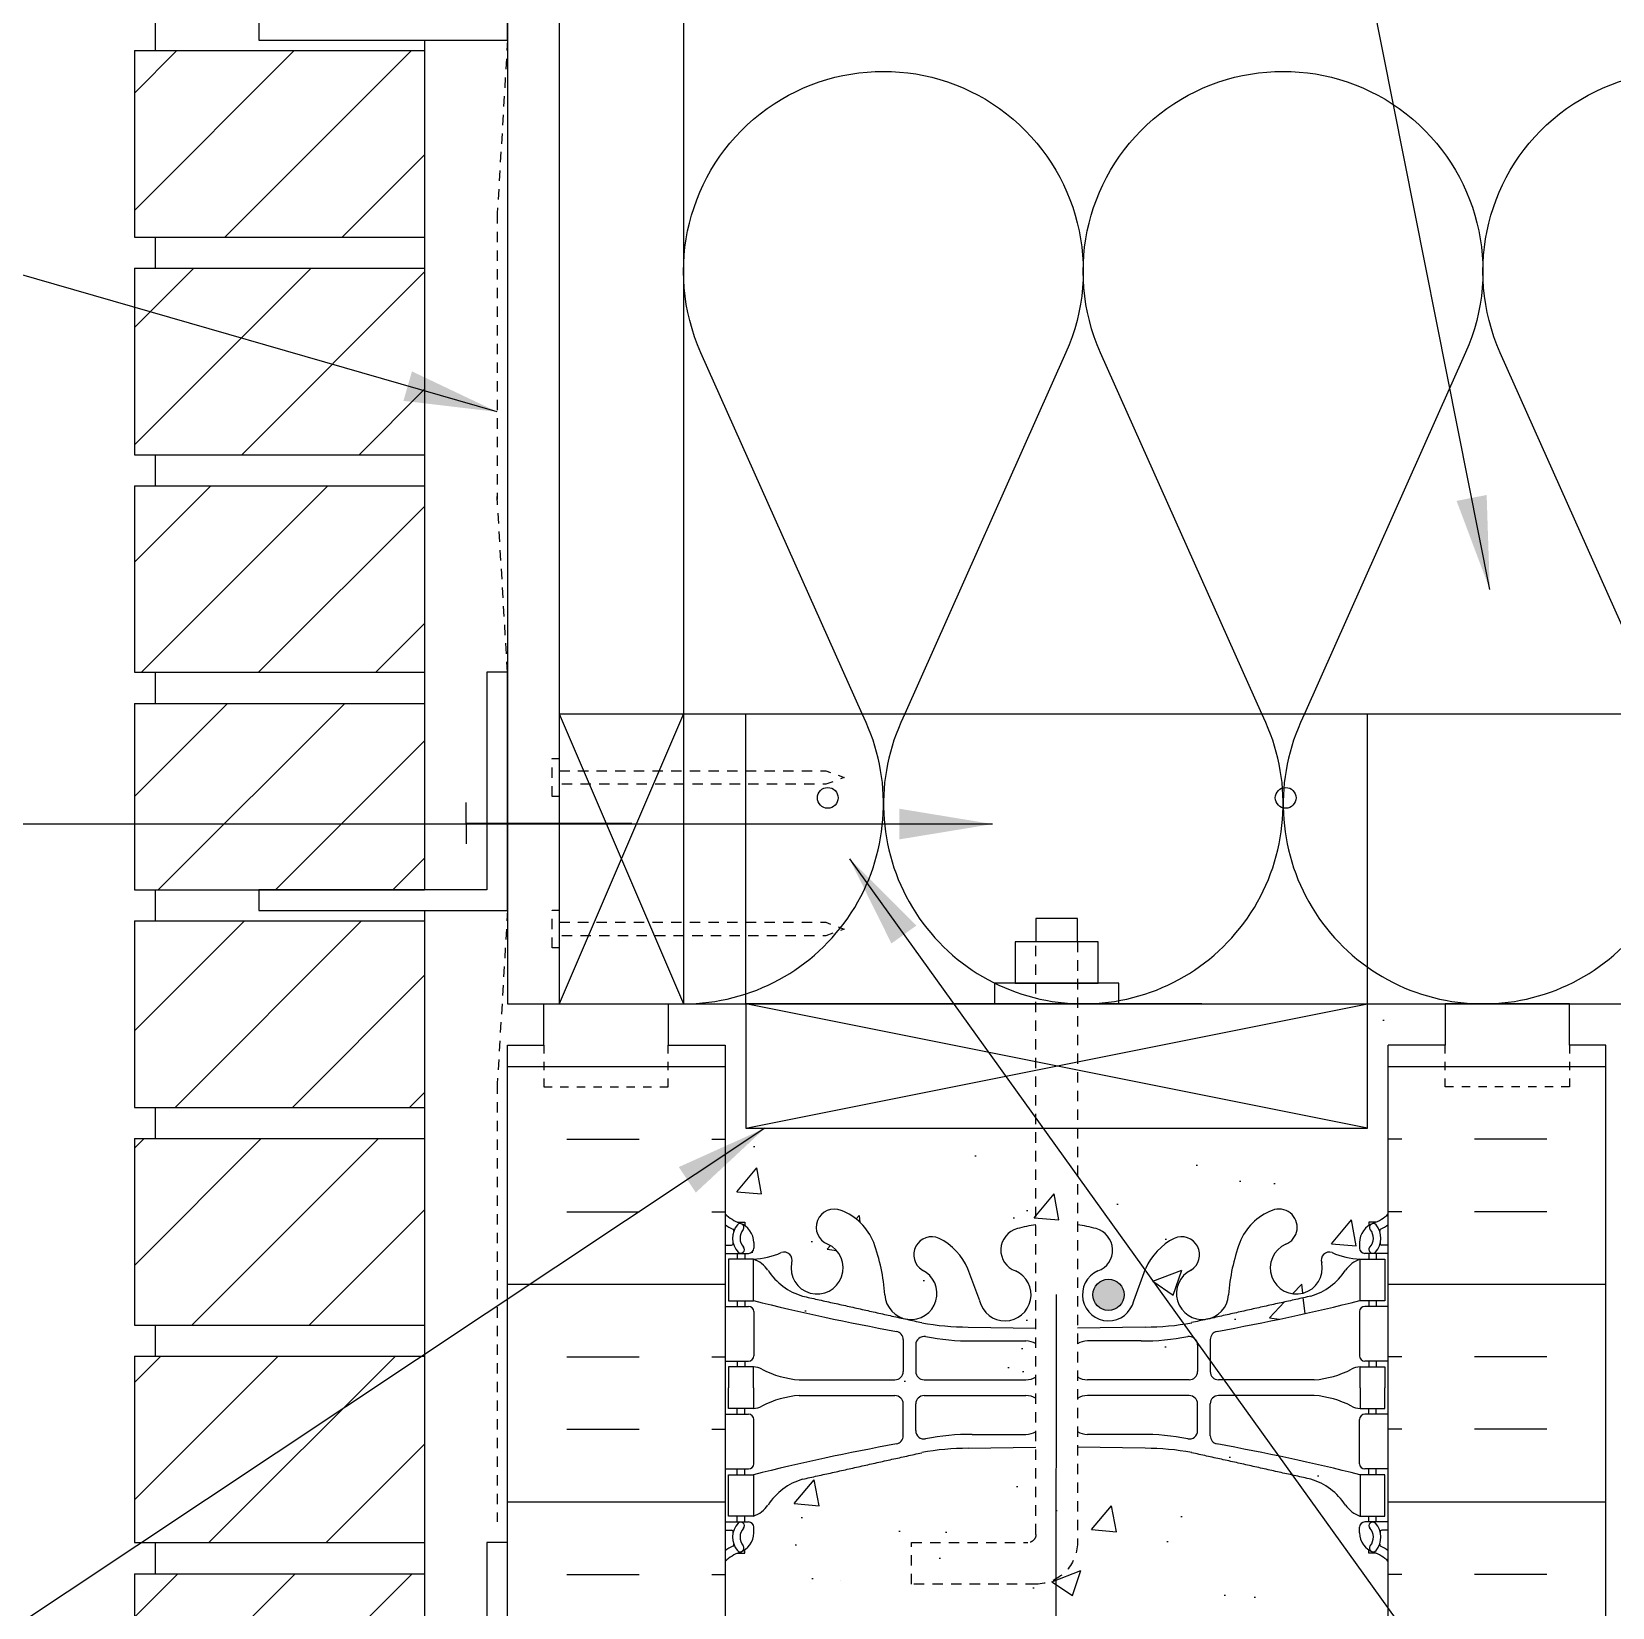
# Model space of a CAD drawing. Header units: inches. Extents: x 115.1 to 171.2, y 246.3 to 329.7.
# Drawn here: x 134.05 to 153.12, y 293.34 to 312.35 of the extents above; entities that cross this region are included whole.
import ezdxf

# ---------------------------------------------------------------- set-up
doc = ezdxf.new("R2010")
doc.units = ezdxf.units.IN
doc.header["$MEASUREMENT"] = 0
doc.linetypes.add('DASHED2', pattern=[0.375, 0.25, -0.125])
doc.linetypes.add('HIDDEN2', pattern=[0.1875, 0.125, -0.0625])
for name, color, linetype in [('HATCH', 12, 'Continuous'), ('LINE15', 9, 'Continuous'), ('LINE18', 9, 'Continuous'), ('line25', 2, 'Continuous'), ('LINE3', 3, 'Continuous'), ('LINE50', 5, 'Continuous'), ('LINE9', 9, 'Continuous'), ('TEXT', 4, 'Continuous'), ('Web_Edge', 9, 'Continuous')]:
    doc.layers.add(name, color=color, linetype=linetype)
doc.styles.add('DIM', font='romans.shx', dxfattribs={"width": 0.7})
doc.dimstyles.new('ext_12', dxfattribs={"dimscale": 12, "dimtxt": 0.09375, "dimasz": 0.09375, "dimexe": 0.09375, "dimexo": 0.0625, "dimgap": 0.0625, "dimtad": 1, "dimdec": 1, "dimzin": 3, "dimdsep": 46, "dimlunit": 4, "dimtxsty": 'DIM', "dimcen": 0.09, "dimdle": 0.09375, "dimclrt": 4, "dimadec": 0, "dimazin": 0, "dimtfac": 1, "dimtdec": 1, "dimtmove": 2, "dimatfit": 3, "dimfxl": 1, "dimfrac": 2, "dimtolj": 1, "dimtzin": 0, "dimarcsym": 0})

# ---------------------------------------------------------------- blocks, each defined once
blk = doc.blocks.new('pig tail bolt 7 inch')
at = {"layer": 'LINE15', "linetype": 'HIDDEN2'}
blk.add_lwpolyline([(0.75, 0.25), (-6.5, 0.25, 0.414214), (-7, -0.25), (-7, -1.75), (-6.5, -1.75), (-6.5, -0.35, -0.414214), (-6.4, -0.25), (0.75, -0.25)], format="xyb", dxfattribs=at)
at = {"layer": 'LINE18'}
for points in [[(0, 0.75), (0.25, 0.75), (0.25, -0.75), (0, -0.75)], [(0.25, 0.5), (0.75, 0.5), (0.75, -0.5), (0.25, -0.5)]]:
    blk.add_lwpolyline(points, close=True, dxfattribs=at)
blk.add_lwpolyline([(0.75, 0.25), (1.031, 0.25), (1.031, -0.25), (0.75, -0.25)], dxfattribs=at)
blk = doc.blocks.new('ANCHOR BOLT')
at = {"layer": 'LINE18', "xscale": -1, "rotation": 270}
blk.add_blockref('pig tail bolt 7 inch', (-0.25, 0), dxfattribs=at)

msp = doc.modelspace()

# ---------------------------------------------------------------- hatches: boundary and pattern name
at = {"layer": 'HATCH'}
h = msp.add_hatch(dxfattribs=at)
h.set_pattern_fill('ANSI31', color=256, scale=8, style=0)
h.set_pattern_definition([(45, (109.1319, 110.0827), (-0.707107, 0.707107), [])])
h.paths.add_polyline_path([(135.294, 275.37), (135.294, 273.12), (138.794, 273.12), (138.794, 275.37)])
h.paths.add_polyline_path([(135.294, 277.995), (135.294, 275.745), (138.794, 275.745), (138.794, 277.995)])
h.paths.add_polyline_path([(135.294, 280.62), (135.294, 278.37), (138.794, 278.37), (138.794, 280.62)])
h.paths.add_polyline_path([(135.294, 283.245), (135.294, 280.995), (138.794, 280.995), (138.794, 283.245)])
h.paths.add_polyline_path([(135.294, 285.87), (135.294, 283.62), (138.794, 283.62), (138.794, 285.87)])
h.paths.add_polyline_path([(135.294, 288.495), (135.294, 286.245), (138.794, 286.245), (138.794, 288.495)])
h.paths.add_polyline_path([(135.294, 291.12), (135.294, 288.87), (138.794, 288.87), (138.794, 291.12)])
h.paths.add_polyline_path([(135.294, 293.745), (135.294, 291.495), (138.794, 291.495), (138.794, 293.745)])
h.paths.add_polyline_path([(135.294, 296.37), (135.294, 294.12), (138.794, 294.12), (138.794, 296.37)])
h.paths.add_polyline_path([(135.294, 298.995), (135.294, 296.745), (138.794, 296.745), (138.794, 298.995)])
h.paths.add_polyline_path([(138.794, 299.37), (138.794, 301.62), (135.294, 301.62), (135.294, 299.37)])
h.paths.add_polyline_path([(135.294, 304.245), (135.294, 301.995), (138.794, 301.995), (138.794, 304.245)])
h.paths.add_polyline_path([(135.294, 306.87), (135.294, 304.62), (138.794, 304.62), (138.794, 306.87)])
h.paths.add_polyline_path([(135.294, 309.495), (135.294, 307.245), (138.794, 307.245), (138.794, 309.495)])
h.paths.add_polyline_path([(135.294, 312.12), (135.294, 309.87), (138.794, 309.87), (138.794, 312.12)])
h.paths.add_polyline_path([(135.294, 314.745), (135.294, 312.495), (138.794, 312.495), (138.794, 314.745)])
h.paths.add_polyline_path([(135.294, 317.37), (135.294, 315.12), (138.794, 315.12), (138.794, 317.37)])
h.paths.add_polyline_path([(135.294, 319.995), (135.294, 317.745), (138.794, 317.745), (138.794, 319.995)])
h.paths.add_polyline_path([(138.794, 320.37), (138.794, 322.62), (135.294, 322.62), (135.294, 320.37)])
h = msp.add_hatch(dxfattribs=at)
h.set_pattern_fill('INSUL', color=256, scale=7, style=0)
h.set_pattern_definition([(0, (-2783.7427, -114.8895), (0, 2.625), []), (0, (-2783.7427, -114.0145), (0, 2.625), [0.875, -0.875]), (0, (-2783.7427, -113.1395), (0, 2.625), [0.875, -0.875])])
h.paths.add_polyline_path([(139.794, 282.12), (140.231, 282.12), (140.231, 282.62), (141.731, 282.62), (141.731, 282.12), (142.419, 282.12), (142.419, 300.12), (141.731, 300.12), (141.731, 300.62), (140.231, 300.62), (140.231, 300.12), (139.794, 300.12)])
h = msp.add_hatch(dxfattribs=at)
h.set_pattern_fill('AR-CONC', color=256, scale=0.5)
h.set_pattern_definition([(50, (0, 0), (3.5863, -0.31376), [0.375, -4.125]), (355, (0, 0), (-0.693757, 3.76096), [0.3, -3.3]), (100.4514, (0.299, -0.026), (2.892544, 3.4472), [0.3187, -3.50571]), (46.1842, (0, 1), (5.336207, -0.827596), [0.5625, -6.1875]), (96.6356, (0.4447, 0.931), (4.67331, 4.87059), [0.47805, -5.25857]), (351.1842, (0, 1), (4.67331, 4.87059), [0.45, -4.95]), (21, (0.5, 0.75), (2.984535, -2.013094), [0.375, -4.125]), (326, (0.5, 0.75), (1.216577, 3.62575), [0.3, -3.3]), (71.4514, (0.7487, 0.5822), (4.201112, 1.612656), [0.3187, -3.50571]), (37.5, (0, 0), (0.0607993, 1.6644693), [0, -3.26, 0, -3.35, 0, -3.3125]), (7.5, (0, 0), (1.315348, 1.972059), [0, -1.91, 0, -3.185, 0, -1.2625]), (327.5, (-1.115, 0), (2.669112, -0.1127744), [0, -1.25, 0, -3.9, 0, -5.175]), (317.5, (-1.615, 0), (2.915931, 0.500525), [0, -1.625, 0, -2.59, 0, -3.675])])
edge = h.paths.add_edge_path()
edge.add_arc((150.073, 293.532), 0.5, 46.2109, 66.4218)
edge.add_line((150.273, 293.991), (150.183, 293.991))
edge.add_line((150.183, 293.991), (150.183, 294.032))
edge.add_arc((150.323, 294.239), 0.25, 180, 235.9442, ccw=False)
edge.add_line((150.073, 294.239), (150.073, 294.307))
edge.add_arc((150.135, 294.307), 0.0625, 90, 180, ccw=False)
edge.add_line((150.135, 294.369), (150.183, 294.369))
edge.add_line((150.183, 294.369), (150.183, 294.439))
edge.add_line((150.183, 294.439), (150.078, 294.439))
edge.add_arc((150.2, 294.782), 0.364, 212.0424, 250.3387, ccw=False)
edge.add_arc((149.277, 294.171), 0.743, 34.228, 73.8107)
edge.add_spline(control_points=[(149.485, 294.885), (148.047, 295.205)], knot_values=[0, 0, 1, 1], degree=1, periodic=0)
edge.add_arc((147.491, 292.274), 2.984, 79.2546, 90.0995)
edge.add_line((147.486, 295.258), (146.669, 295.27))
edge.add_line((146.669, 295.27), (146.669, 294.12))
edge.add_arc((146.169, 294.12), 0.5, -61.2476, 0, ccw=False)
edge.add_line((146.409, 293.682), (146.407, 286.967))
edge.add_line((146.407, 286.967), (146.419, 286.967))
edge.add_line((146.419, 286.967), (147.486, 286.982))
edge.add_arc((147.491, 289.966), 2.984, 269.9005, 280.7454)
edge.add_spline(control_points=[(148.047, 287.035), (149.485, 287.355)], knot_values=[0, 0, 1, 1], degree=1, periodic=0)
edge.add_arc((149.277, 288.069), 0.743, 286.1893, 325.772)
edge.add_arc((150.2, 287.458), 0.364, 109.6613, 147.9576, ccw=False)
edge.add_line((150.078, 287.801), (150.183, 287.801))
edge.add_line((150.183, 287.801), (150.183, 287.871))
edge.add_line((150.183, 287.871), (150.135, 287.871))
edge.add_arc((150.135, 287.933), 0.0625, 180, 270, ccw=False)
edge.add_line((150.073, 287.933), (150.073, 288.001))
edge.add_arc((150.323, 288.001), 0.25, 124.0558, 180, ccw=False)
edge.add_line((150.183, 288.208), (150.183, 288.249))
edge.add_line((150.183, 288.249), (150.273, 288.249))
edge.add_arc((150.073, 288.708), 0.5, 293.5782, 313.7891)
edge.add_line((150.419, 288.347), (150.419, 293.893))
edge = h.paths.add_edge_path()
edge.add_arc((146.169, 294.12), 0.5, 270, 298.7524, ccw=False)
edge.add_line((146.169, 293.62), (144.669, 293.62))
edge.add_line((144.669, 293.62), (144.669, 294.12))
edge.add_line((144.669, 294.12), (146.069, 294.12))
edge.add_arc((146.069, 294.22), 0.1, 270, 360)
edge.add_line((146.169, 294.22), (146.169, 295.27))
edge.add_line((146.169, 295.27), (145.352, 295.258))
edge.add_arc((145.347, 292.274), 2.984, 89.9005, 100.7454)
edge.add_spline(control_points=[(144.791, 295.205), (143.353, 294.885)], knot_values=[0, 0, 1, 1], degree=1, periodic=0)
edge.add_arc((143.561, 294.171), 0.743, 106.1893, 145.772)
edge.add_arc((142.638, 294.782), 0.364, 289.6613, 327.9576, ccw=False)
edge.add_line((142.76, 294.439), (142.655, 294.439))
edge.add_line((142.655, 294.439), (142.655, 294.369))
edge.add_line((142.655, 294.369), (142.702, 294.369))
edge.add_arc((142.702, 294.307), 0.0625, 0, 90, ccw=False)
edge.add_line((142.765, 294.307), (142.765, 294.239))
edge.add_arc((142.515, 294.239), 0.25, 304.0558, 360, ccw=False)
edge.add_line((142.655, 294.032), (142.655, 293.991))
edge.add_line((142.655, 293.991), (142.565, 293.991))
edge.add_arc((142.765, 293.532), 0.5, 113.5782, 133.7891)
edge.add_line((142.419, 293.893), (142.419, 288.347))
edge.add_arc((142.765, 288.708), 0.5, 226.2109, 246.4218)
edge.add_line((142.565, 288.249), (142.655, 288.249))
edge.add_line((142.655, 288.249), (142.655, 288.208))
edge.add_arc((142.515, 288.001), 0.25, 0, 55.9442, ccw=False)
edge.add_line((142.765, 288.001), (142.765, 287.933))
edge.add_arc((142.702, 287.933), 0.0625, -90, 0, ccw=False)
edge.add_line((142.702, 287.871), (142.655, 287.871))
edge.add_line((142.655, 287.871), (142.655, 287.801))
edge.add_line((142.655, 287.801), (142.76, 287.801))
edge.add_arc((142.638, 287.458), 0.364, 32.0424, 70.3387, ccw=False)
edge.add_arc((143.561, 288.069), 0.743, 214.228, 253.8107)
edge.add_spline(control_points=[(143.353, 287.355), (144.791, 287.035)], knot_values=[0, 0, 1, 1], degree=1, periodic=0)
edge.add_arc((145.347, 289.966), 2.984, 259.2546, 270.0995)
edge.add_line((145.352, 286.982), (146.407, 286.967))
edge.add_line((146.407, 286.967), (146.409, 293.682))
h.paths.add_polyline_path([(146.169, 299.12), (142.669, 299.12), (142.669, 300.62), (141.731, 300.62), (141.731, 300.12), (142.419, 300.12), (142.419, 298.086, 0.088416), (142.565, 297.988), (142.655, 297.988), (142.655, 297.947, -0.249069), (142.765, 297.739), (142.765, 297.672, -0.414214), (142.702, 297.609), (142.655, 297.609), (142.655, 297.539), (142.76, 297.539, 0.085348), (143.089, 297.615, -0.669601), (143.222, 297.495, 2.087231), (143.656, 297.72, -1), (143.819, 298.128, -0.21345), (144.211, 297.739, -0.069923), (144.348, 297.095, 1.702394), (144.798, 297.408, -0.940793), (145.002, 297.791, -0.173075), (145.348, 297.424), (145.49, 297.037, 1.612474), (145.922, 297.397, -0.734872), (145.945, 297.908, -0.032642), (146.169, 297.954)])
edge = h.paths.add_edge_path()
edge.add_line((150.419, 300.12), (151.106, 300.12))
edge.add_line((151.106, 300.12), (151.106, 300.62))
edge.add_line((151.106, 300.62), (150.169, 300.62))
edge.add_line((150.169, 300.62), (150.169, 299.12))
edge.add_line((150.169, 299.12), (146.169, 299.12))
edge.add_line((146.169, 299.12), (146.169, 297.954))
edge.add_arc((146.407, 296.216), 1.754, 97.8135, 105.4731)
edge.add_arc((146.013, 297.649), 0.268, 105.9758, 250.0338)
edge.add_arc((145.795, 297.11), 0.314, -166.5854, 66.1916, ccw=False)
edge.add_line((145.49, 297.037), (145.348, 297.424))
edge.add_arc((144.661, 297.123), 0.75, 23.6938, 62.9705)
edge.add_arc((144.912, 297.593), 0.217, 65.5264, 238.537)
edge.add_arc((144.66, 297.126), 0.314, -102.5678, 63.9348, ccw=False)
edge.add_spline(control_points=[(144.791, 296.774), (143.353, 297.094)], knot_values=[0, 0, 1, 1], degree=1, periodic=0)
edge.add_arc((143.561, 297.808), 0.743, 212.7919, 253.8107, ccw=False)
edge.add_arc((142.638, 297.197), 0.364, 34.9775, 70.3387)
edge.add_line((142.76, 297.539), (142.76, 297.039))
edge.add_arc((149.569, 324.46), 28.253, 256.0552, 259.6343)
edge.add_arc((144.467, 296.57), 0.1, 0, 79.6343, ccw=False)
edge.add_line((144.567, 296.57), (144.567, 296.185))
edge.add_arc((144.467, 296.185), 0.1, 270.0388, 360, ccw=False)
edge.add_line((144.467, 296.085), (143.313, 296.084))
edge.add_arc((143.398, 297.241), 1.16, 241.921, 265.8032, ccw=False)
edge.add_arc((142.756, 296.021), 0.219, 64.0117, 88.92)
edge.add_line((142.76, 296.239), (142.76, 295.989))
edge.add_line((142.76, 295.989), (142.76, 295.739))
edge.add_arc((142.756, 295.958), 0.219, 271.08, 295.9883)
edge.add_arc((143.398, 294.738), 1.16, 94.1968, 118.079, ccw=False)
edge.add_line((143.313, 295.895), (144.467, 295.894))
edge.add_arc((144.467, 295.794), 0.1, 0, 89.9612, ccw=False)
edge.add_line((144.567, 295.794), (144.567, 295.409))
edge.add_arc((144.467, 295.409), 0.1, 280.3657, 360, ccw=False)
edge.add_arc((149.569, 267.519), 28.253, 100.3657, 103.9448)
edge.add_line((142.76, 294.939), (142.76, 294.439))
edge.add_arc((142.638, 294.782), 0.364, 289.6613, 325.0225)
edge.add_arc((143.561, 294.171), 0.743, 106.1893, 147.2081, ccw=False)
edge.add_spline(control_points=[(143.353, 294.885), (144.791, 295.205)], knot_values=[0, 0, 1, 1], degree=1, periodic=0)
edge.add_arc((145.347, 292.274), 2.984, 89.9005, 100.7454, ccw=False)
edge.add_line((145.352, 295.258), (146.169, 295.27))
edge.add_line((146.169, 295.27), (146.169, 294.22))
edge.add_arc((146.069, 294.22), 0.1, -90, 0, ccw=False)
edge.add_line((146.069, 294.12), (144.669, 294.12))
edge.add_line((144.669, 294.12), (144.669, 293.62))
edge.add_line((144.669, 293.62), (146.169, 293.62))
edge.add_arc((146.169, 294.12), 0.5, 270, 298.7524)
edge.add_arc((146.169, 294.12), 0.5, 298.7524, 360)
edge.add_line((146.669, 294.12), (146.669, 295.27))
edge.add_line((146.669, 295.27), (147.486, 295.258))
edge.add_arc((147.491, 292.274), 2.984, 79.2546, 90.0995, ccw=False)
edge.add_spline(control_points=[(148.047, 295.205), (149.485, 294.885)], knot_values=[0, 0, 1, 1], degree=1, periodic=0)
edge.add_arc((149.277, 294.171), 0.743, 32.7919, 73.8107, ccw=False)
edge.add_arc((150.2, 294.782), 0.364, 214.9775, 250.3387)
edge.add_line((150.078, 294.439), (150.078, 294.939))
edge.add_arc((143.269, 267.519), 28.253, 76.0552, 79.6343)
edge.add_arc((148.371, 295.409), 0.1, 180, 259.6343, ccw=False)
edge.add_line((148.271, 295.409), (148.271, 295.794))
edge.add_arc((148.371, 295.794), 0.1, 90.0388, 180, ccw=False)
edge.add_line((148.371, 295.894), (149.525, 295.895))
edge.add_arc((149.44, 294.738), 1.16, 61.921, 85.8032, ccw=False)
edge.add_arc((150.082, 295.958), 0.219, 244.0117, 268.92)
edge.add_line((150.078, 295.739), (150.078, 295.989))
edge.add_line((150.078, 295.989), (150.078, 296.239))
edge.add_arc((150.082, 296.021), 0.219, 91.08, 115.9883)
edge.add_arc((149.44, 297.241), 1.16, 274.1968, 298.079, ccw=False)
edge.add_line((149.525, 296.084), (148.371, 296.085))
edge.add_arc((148.371, 296.185), 0.1, 180, 269.9612, ccw=False)
edge.add_line((148.271, 296.185), (148.271, 296.57))
edge.add_arc((148.371, 296.57), 0.1, 100.3657, 180, ccw=False)
edge.add_arc((143.269, 324.46), 28.253, 280.3657, 283.9448)
edge.add_line((150.078, 297.039), (150.078, 297.539))
edge.add_arc((150.2, 297.197), 0.364, 109.6613, 145.0225)
edge.add_arc((149.277, 297.808), 0.743, 286.1893, 327.2081, ccw=False)
edge.add_spline(control_points=[(149.485, 297.094), (148.047, 296.774)], knot_values=[0, 0, 1, 1], degree=1, periodic=0)
edge.add_arc((148.178, 297.126), 0.314, 282.5678, 354.3439)
edge.add_arc((150.849, 296.93), 2.365, 159.9985, 175.9977, ccw=False)
edge.add_arc((149.258, 297.495), 0.677, 110.6803, 158.8761, ccw=False)
edge.add_arc((149.1, 297.924), 0.22, -68.1963, 111.8037, ccw=False)
edge.add_arc((149.309, 297.433), 0.314, 113.8084, 371.4114)
edge.add_arc((149.707, 297.528), 0.0968, 64.6196, 199.8449, ccw=False)
edge.add_arc((150.133, 298.535), 0.997, 247.3332, 266.8462)
edge.add_line((150.078, 297.539), (150.183, 297.539))
edge.add_line((150.183, 297.539), (150.183, 297.609))
edge.add_line((150.183, 297.609), (150.135, 297.609))
edge.add_arc((150.135, 297.672), 0.0625, 180, 270, ccw=False)
edge.add_line((150.073, 297.672), (150.073, 297.739))
edge.add_arc((150.323, 297.739), 0.25, 124.0558, 180, ccw=False)
edge.add_line((150.183, 297.947), (150.183, 297.988))
edge.add_line((150.183, 297.988), (150.273, 297.988))
edge.add_arc((150.073, 298.447), 0.5, 293.5782, 313.7891)
edge.add_line((150.419, 298.086), (150.419, 300.12))
h.paths.add_polyline_path([(147.23, 297.11, -1), (146.855, 297.11, -1)], flags=16)
h.paths.add_polyline_path([(146.406, 284.27, -0.066608), (145.945, 284.332, -0.734872), (145.922, 284.843, 1.612474), (145.49, 285.203), (145.348, 284.816, -0.173075), (145.002, 284.449, -0.940793), (144.798, 284.832, 1.702394), (144.348, 285.145, -0.069923), (144.211, 284.501, -0.21345), (143.819, 284.112, -1), (143.656, 284.521, 2.087231), (143.222, 284.745, -0.669601), (143.089, 284.625, 0.085348), (142.76, 284.701), (142.655, 284.701), (142.655, 284.631), (142.702, 284.631, -0.414214), (142.765, 284.568), (142.765, 284.501, -0.249069), (142.655, 284.293), (142.655, 284.252), (142.565, 284.252, 0.088416), (142.419, 284.154), (142.419, 282.12), (142.419, 280.086, 0.088416), (142.565, 279.988), (142.655, 279.988), (142.655, 279.947, -0.249069), (142.765, 279.739), (142.765, 279.672, -0.414214), (142.702, 279.609), (142.655, 279.609), (142.655, 279.539), (142.76, 279.539, 0.085348), (143.089, 279.615, -0.669601), (143.222, 279.495, 2.087231), (143.656, 279.72, -1), (143.819, 280.128, -0.21345), (144.211, 279.739, -0.069923), (144.348, 279.095, 1.702394), (144.798, 279.408, -0.940793), (145.002, 279.791, -0.173075), (145.348, 279.424), (145.49, 279.037, 1.612474), (145.922, 279.397, -0.734872), (145.945, 279.908, -0.066376), (146.404, 279.97)])
h.paths.add_polyline_path([(145.983, 279.11, -1), (145.608, 279.11, -1)], flags=16)
h.paths.add_polyline_path([(150.419, 284.154, 0.088416), (150.273, 284.252), (150.183, 284.252), (150.183, 284.293, -0.249069), (150.073, 284.501), (150.073, 284.568, -0.414214), (150.135, 284.631), (150.183, 284.631), (150.183, 284.701), (150.078, 284.701, 0.085348), (149.748, 284.625, -0.669601), (149.616, 284.745, 2.087231), (149.182, 284.521, -1), (149.019, 284.112, -0.21345), (148.626, 284.501, -0.069923), (148.49, 285.145, 1.702394), (148.04, 284.832, -0.940793), (147.836, 284.449, -0.173075), (147.49, 284.816), (147.348, 285.203, 1.612474), (146.916, 284.843, -0.734872), (146.893, 284.332, -0.070343), (146.406, 284.27), (146.404, 279.97, -0.070575), (146.893, 279.908, -0.734872), (146.916, 279.397, 1.612474), (147.348, 279.037), (147.49, 279.424, -0.173075), (147.836, 279.791, -0.940793), (148.04, 279.408, 1.702394), (148.49, 279.095, -0.069923), (148.626, 279.739, -0.21345), (149.019, 280.128, -1), (149.182, 279.72, 2.087231), (149.616, 279.495, -0.669601), (149.748, 279.615, 0.085348), (150.078, 279.539), (150.183, 279.539), (150.183, 279.609), (150.135, 279.609, -0.414214), (150.073, 279.672), (150.073, 279.739, -0.249069), (150.183, 279.947), (150.183, 279.988), (150.273, 279.988, 0.088416), (150.419, 280.086), (150.419, 282.12)])
edge = h.paths.add_edge_path()
edge.add_arc((150.073, 275.532), 0.5, 46.2109, 66.4218)
edge.add_line((150.273, 275.991), (150.183, 275.991))
edge.add_line((150.183, 275.991), (150.183, 276.032))
edge.add_arc((150.323, 276.239), 0.25, 180, 235.9442, ccw=False)
edge.add_line((150.073, 276.239), (150.073, 276.307))
edge.add_arc((150.135, 276.307), 0.0625, 90, 180, ccw=False)
edge.add_line((150.135, 276.369), (150.183, 276.369))
edge.add_line((150.183, 276.369), (150.183, 276.439))
edge.add_line((150.183, 276.439), (150.078, 276.439))
edge.add_arc((150.2, 276.782), 0.364, 212.0424, 250.3387, ccw=False)
edge.add_arc((149.277, 276.171), 0.743, 34.228, 73.8107)
edge.add_spline(control_points=[(149.485, 276.885), (148.047, 277.205)], knot_values=[0, 0, 1, 1], degree=1, periodic=0)
edge.add_arc((147.491, 274.274), 2.984, 79.2546, 90.0995)
edge.add_line((147.486, 277.258), (146.419, 277.273))
edge.add_line((146.419, 277.273), (146.403, 277.273))
edge.add_line((146.403, 277.273), (146.402, 273.12))
edge.add_line((146.402, 273.12), (150.419, 273.12))
edge.add_line((150.419, 273.12), (150.419, 275.893))
edge = h.paths.add_edge_path()
edge.add_line((146.403, 277.273), (145.352, 277.258))
edge.add_arc((145.347, 274.274), 2.984, 89.9005, 100.7454)
edge.add_spline(control_points=[(144.791, 277.205), (143.353, 276.885)], knot_values=[0, 0, 1, 1], degree=1, periodic=0)
edge.add_arc((143.561, 276.171), 0.743, 106.1893, 145.772)
edge.add_arc((142.638, 276.782), 0.364, 289.6613, 327.9576, ccw=False)
edge.add_line((142.76, 276.439), (142.655, 276.439))
edge.add_line((142.655, 276.439), (142.655, 276.369))
edge.add_line((142.655, 276.369), (142.702, 276.369))
edge.add_arc((142.702, 276.307), 0.0625, 0, 90, ccw=False)
edge.add_line((142.765, 276.307), (142.765, 276.239))
edge.add_arc((142.515, 276.239), 0.25, 304.0558, 360, ccw=False)
edge.add_line((142.655, 276.032), (142.655, 275.991))
edge.add_line((142.655, 275.991), (142.565, 275.991))
edge.add_arc((142.765, 275.532), 0.5, 113.5782, 133.7891)
edge.add_line((142.419, 275.893), (142.419, 273.12))
edge.add_line((142.419, 273.12), (143.419, 273.12))
edge.add_line((143.419, 273.12), (144.419, 272.12))
edge.add_line((144.419, 272.12), (144.419, 274.12))
edge.add_line((144.419, 274.12), (145.419, 273.12))
edge.add_line((145.419, 273.12), (146.402, 273.12))
edge.add_line((146.402, 273.12), (146.403, 277.273))
h = msp.add_hatch(dxfattribs=at)
h.set_pattern_fill('INSUL', color=256, scale=7, style=0)
h.set_pattern_definition([(180, (3076.5805, -114.8895), (0, 2.625), []), (180, (3076.5805, -114.0145), (0, 2.625), [0.875, -0.875]), (180, (3076.5805, -113.1395), (0, 2.625), [0.875, -0.875])])
h.paths.add_polyline_path([(153.044, 282.12), (152.606, 282.12), (152.606, 282.62), (151.106, 282.62), (151.106, 282.12), (150.419, 282.12), (150.419, 300.12), (151.106, 300.12), (151.106, 300.62), (152.606, 300.62), (152.606, 300.12), (153.044, 300.12)])
at = {"layer": 'LINE3'}
msp.add_hatch(color=256, dxfattribs=at).paths.add_polyline_path([(146.855, 297.11, 1), (147.23, 297.11, 1)])

# ---------------------------------------------------------------- linework, layer by layer
at = {"layer": 'HATCH'}
for p, q in [((140.419, 304.12), (141.919, 300.62)), ((141.919, 304.12), (140.419, 300.62)), ((142.669, 300.62), (142.669, 304.12)), ((150.169, 300.62), (150.169, 304.12)), ((150.169, 299.12), (142.669, 300.62)), ((142.669, 299.12), (150.169, 300.62)), ((143.812, 293.663), (143.812, 293.663))]:
    msp.add_line(p, q, dxfattribs=at)
for points in [[(144.073, 304.12), (142.127, 308.476, -1.541381), (146.53, 308.477), (144.587, 304.12)], [(148.894, 304.12), (146.948, 308.476, -1.541381), (151.351, 308.477), (149.408, 304.12)], [(153.716, 304.12), (151.77, 308.476, -1.541381), (156.173, 308.477), (154.229, 304.12)], [(141.919, 300.62, 0.543348), (144.12, 304.014), (144.073, 304.12)], [(144.587, 304.12), (144.539, 304.013, 0.543146), (146.74, 300.62)], [(146.74, 300.62, 0.543348), (148.941, 304.014), (148.894, 304.12)], [(149.408, 304.12), (149.36, 304.013, 0.543146), (151.562, 300.62)], [(151.562, 300.62, 0.543348), (153.763, 304.014), (153.716, 304.12)]]:
    msp.add_lwpolyline(points, format="xyb", dxfattribs=at)
for centre in [(143.657, 303.105), (149.181, 303.105)]:
    msp.add_circle(centre, 0.125, dxfattribs=at)
at = {"layer": 'line25'}
for p, q in [((140.419, 322.62), (140.419, 300.62)), ((141.919, 322.62), (141.919, 300.62)), ((135.544, 312.495), (135.544, 312.12)), ((138.794, 312.245), (138.794, 301.995)), ((135.294, 312.12), (135.294, 309.87)), ((135.294, 312.12), (138.794, 312.12)), ((135.294, 309.87), (138.794, 309.87)), ((135.544, 309.87), (135.544, 309.495)), ((135.294, 309.495), (138.794, 309.495)), ((135.294, 309.495), (135.294, 307.245)), ((135.294, 307.245), (138.794, 307.245)), ((135.544, 307.245), (135.544, 306.87)), ((135.294, 306.87), (138.794, 306.87)), ((135.294, 306.87), (135.294, 304.62)), ((135.294, 304.62), (138.794, 304.62)), ((135.544, 304.62), (135.544, 304.245)), ((135.294, 304.245), (138.794, 304.245)), ((135.294, 304.245), (135.294, 301.995)), ((140.419, 304.12), (167.502, 304.12)), ((135.294, 301.995), (138.794, 301.995)), ((135.544, 301.995), (135.544, 301.62)), ((138.794, 301.745), (138.794, 291.495)), ((135.294, 301.62), (138.794, 301.62)), ((135.294, 301.62), (135.294, 299.37)), ((142.669, 300.62), (142.669, 299.12)), ((148.169, 300.62), (142.669, 300.62)), ((150.169, 299.12), (150.169, 300.62)), ((142.419, 300.12), (142.419, 282.12)), ((150.419, 282.12), (150.419, 300.12)), ((135.294, 299.37), (138.794, 299.37)), ((135.544, 299.37), (135.544, 298.995)), ((142.669, 299.12), (150.169, 299.12)), ((135.294, 298.995), (138.794, 298.995)), ((135.294, 298.995), (135.294, 296.745)), ((135.294, 296.745), (138.794, 296.745)), ((135.544, 296.745), (135.544, 296.37)), ((135.294, 296.37), (138.794, 296.37)), ((135.294, 296.37), (135.294, 294.12)), ((135.294, 294.12), (138.794, 294.12)), ((135.544, 294.12), (135.544, 293.745)), ((135.294, 293.745), (138.794, 293.745)), ((135.294, 293.745), (135.294, 291.495))]:
    msp.add_line(p, q, dxfattribs=at)
at = {"layer": 'LINE3'}
msp.add_line((146.411, 297.115), (146.402, 273.12), dxfattribs=at)
msp.add_circle((147.043, 297.11), 0.188, dxfattribs=at)
at = {"layer": 'LINE50'}
for p, q in [((139.794, 282.12), (139.794, 300.12)), ((153.044, 282.12), (153.044, 300.12))]:
    msp.add_line(p, q, dxfattribs=at)
for points in [[(139.794, 300.12), (140.231, 300.12), (140.231, 300.62), (141.731, 300.62), (141.731, 300.12), (142.419, 300.12)], [(153.044, 300.12), (152.606, 300.12), (152.606, 300.62), (151.106, 300.62), (151.106, 300.12), (150.419, 300.12)]]:
    msp.add_lwpolyline(points, dxfattribs=at)
at = {"layer": 'LINE9'}
for p, q in [((139.794, 322.62), (139.794, 300.62)), ((139.294, 302.801), (139.294, 303.051)), ((139.294, 302.801), (141.294, 302.801)), ((139.294, 302.801), (139.294, 302.551)), ((139.794, 300.62), (167.502, 300.62))]:
    msp.add_line(p, q, dxfattribs=at)
at = {"layer": 'LINE9', "color": 6, "linetype": 'HIDDEN2'}
for p, q in [((139.794, 312.245), (139.671, 310.159)), ((139.794, 304.62), (139.669, 306.74)), ((139.794, 301.745), (139.671, 299.659))]:
    msp.add_line(p, q, dxfattribs=at)
at = {"layer": 'LINE9'}
for points in [[(136.794, 312.245), (139.794, 312.245), (139.794, 315.12), (139.544, 315.12), (139.544, 312.495), (136.794, 312.495)], [(136.794, 301.745), (139.794, 301.745), (139.794, 304.62), (139.544, 304.62), (139.544, 301.995), (136.794, 301.995)], [(136.794, 291.245), (139.794, 291.245), (139.794, 294.12), (139.544, 294.12), (139.544, 291.495), (136.794, 291.495)]]:
    msp.add_lwpolyline(points, close=True, dxfattribs=at)
at = {"layer": 'LINE9', "color": 6, "linetype": 'HIDDEN2'}
for points in [[(139.671, 310.159), (139.671, 306.706)], [(139.671, 299.659), (139.671, 294.37)]]:
    msp.add_lwpolyline(points, dxfattribs=at)
at = {"layer": 'LINE9', "linetype": 'HIDDEN2'}
for points in [[(140.419, 303.578), (140.419, 303.123), (140.334, 303.123), (140.334, 303.578)], [(140.419, 301.751), (140.419, 301.295), (140.334, 301.295), (140.334, 301.751)]]:
    msp.add_lwpolyline(points, close=True, dxfattribs=at)
at = {"layer": 'LINE9', "linetype": 'HIDDEN2', "flags": 128}
for points in [[(140.419, 303.432), (143.633, 303.432), (143.857, 303.351), (143.632, 303.269), (140.419, 303.269)], [(140.419, 301.604), (143.633, 301.604), (143.857, 301.523), (143.632, 301.442), (140.419, 301.442)]]:
    msp.add_lwpolyline(points, dxfattribs=at)
at = {"layer": 'LINE9', "linetype": 'DASHED2', "ltscale": 0.15}
for points in [[(140.231, 300.12), (140.231, 300.12), (140.231, 299.62), (141.731, 299.62), (141.731, 300.12), (141.731, 300.12)], [(152.606, 300.12), (152.606, 300.12), (152.606, 299.62), (151.106, 299.62), (151.106, 300.12), (151.106, 300.12)]]:
    msp.add_lwpolyline(points, dxfattribs=at)
at = {"layer": 'Web_Edge'}
for p, q in [((142.565, 297.988), (142.655, 297.988)), ((142.655, 297.988), (142.655, 297.947)), ((150.273, 297.988), (150.183, 297.988)), ((150.183, 297.988), (150.183, 297.947)), ((142.419, 297.709), (142.497, 297.709)), ((142.765, 297.739), (142.765, 297.672)), ((150.073, 297.739), (150.073, 297.672)), ((150.419, 297.709), (150.341, 297.709)), ((142.419, 297.609), (142.702, 297.609)), ((142.565, 297.609), (142.565, 297.539)), ((142.655, 297.609), (142.655, 297.539)), ((150.419, 297.609), (150.135, 297.609)), ((150.183, 297.609), (150.183, 297.539)), ((150.273, 297.609), (150.273, 297.539)), ((145.49, 297.037), (145.348, 297.424)), ((147.348, 297.037), (147.49, 297.424)), ((142.419, 296.969), (142.702, 296.969)), ((142.565, 297.039), (142.565, 296.969)), ((142.655, 297.039), (142.655, 296.969)), ((142.765, 296.907), (142.765, 296.372)), ((150.073, 296.907), (150.073, 296.372)), ((150.419, 296.969), (150.135, 296.969)), ((150.183, 297.039), (150.183, 296.969)), ((150.273, 297.039), (150.273, 296.969)), ((145.352, 296.721), (146.169, 296.709)), ((147.486, 296.721), (146.669, 296.709)), ((144.567, 296.57), (144.567, 296.185)), ((145.4, 296.553), (146.047, 296.553)), ((147.438, 296.553), (146.791, 296.553)), ((148.271, 296.57), (148.271, 296.185)), ((144.719, 296.507), (144.719, 296.185)), ((148.118, 296.507), (148.118, 296.185)), ((142.419, 296.309), (142.702, 296.309)), ((142.565, 296.309), (142.565, 296.239)), ((142.655, 296.309), (142.655, 296.239)), ((150.419, 296.309), (150.135, 296.309)), ((150.183, 296.309), (150.183, 296.239)), ((150.273, 296.309), (150.273, 296.239)), ((143.313, 296.084), (144.467, 296.085)), ((144.819, 296.085), (146.047, 296.085)), ((148.018, 296.085), (146.791, 296.085)), ((149.525, 296.084), (148.371, 296.085)), ((143.313, 295.895), (144.467, 295.894)), ((144.567, 295.409), (144.567, 295.794)), ((144.719, 295.471), (144.719, 295.794)), ((144.819, 295.894), (146.047, 295.894)), ((148.018, 295.894), (146.791, 295.894)), ((148.118, 295.471), (148.118, 295.794)), ((148.271, 295.409), (148.271, 295.794)), ((149.525, 295.895), (148.371, 295.894)), ((142.419, 295.669), (142.702, 295.669)), ((142.565, 295.669), (142.565, 295.739)), ((142.655, 295.669), (142.655, 295.739)), ((142.765, 295.072), (142.765, 295.607)), ((150.073, 295.072), (150.073, 295.607)), ((150.419, 295.669), (150.135, 295.669)), ((150.183, 295.669), (150.183, 295.739)), ((150.273, 295.669), (150.273, 295.739)), ((145.4, 295.425), (146.047, 295.425)), ((147.438, 295.425), (146.791, 295.425)), ((145.352, 295.258), (146.169, 295.27)), ((147.486, 295.258), (146.669, 295.27)), ((142.419, 295.009), (142.702, 295.009)), ((142.565, 294.939), (142.565, 295.009)), ((142.655, 294.939), (142.655, 295.009)), ((150.419, 295.009), (150.135, 295.009)), ((150.183, 294.939), (150.183, 295.009)), ((150.273, 294.939), (150.273, 295.009)), ((142.565, 294.369), (142.565, 294.439)), ((142.655, 294.369), (142.655, 294.439)), ((150.183, 294.369), (150.183, 294.439)), ((150.273, 294.369), (150.273, 294.439)), ((142.419, 294.369), (142.702, 294.369)), ((142.419, 294.269), (142.497, 294.269)), ((142.765, 294.239), (142.765, 294.307)), ((150.073, 294.239), (150.073, 294.307)), ((150.419, 294.369), (150.135, 294.369)), ((150.419, 294.269), (150.341, 294.269)), ((142.565, 293.991), (142.655, 293.991)), ((142.655, 293.991), (142.655, 294.032)), ((150.183, 293.991), (150.183, 294.032)), ((150.273, 293.991), (150.183, 293.991))]:
    msp.add_line(p, q, dxfattribs=at)
for points in [[(142.46, 297.039), (142.76, 297.039), (142.76, 297.539), (142.46, 297.539)], [(150.378, 297.039), (150.078, 297.039), (150.078, 297.539), (150.378, 297.539)], [(142.46, 294.939), (142.76, 294.939), (142.76, 294.439), (142.46, 294.439)], [(150.378, 294.939), (150.078, 294.939), (150.078, 294.439), (150.378, 294.439)]]:
    msp.add_lwpolyline(points, close=True, dxfattribs=at)
for points in [[(142.76, 295.989), (142.76, 296.239), (142.46, 296.239), (142.46, 295.989)], [(150.078, 295.989), (150.078, 296.239), (150.378, 296.239), (150.378, 295.989)], [(142.76, 295.989), (142.76, 295.739), (142.46, 295.739), (142.46, 295.989)], [(150.078, 295.989), (150.078, 295.739), (150.378, 295.739), (150.378, 295.989)]]:
    msp.add_lwpolyline(points, dxfattribs=at)
for centre, radius, start, end in [((142.765, 298.447), 0.5, 226.2109, 250.5288), ((143.738, 297.924), 0.22, 68.1963, 248.1963), ((143.58, 297.495), 0.677, 21.1239, 69.3197), ((149.258, 297.495), 0.677, 110.6803, 158.8761), ((149.1, 297.924), 0.22, 291.8037, 111.8037), ((150.073, 298.447), 0.5, 289.4712, 313.7891), ((142.765, 298.447), 0.6, 234.7832, 245.0748), ((142.759, 297.794), 0.25, 140.1145, 222.4609), ((142.503, 297.884), 0.021, 343.464, 63.9957), ((142.601, 297.925), 0.045, 321.448, 139.1879), ((142.515, 297.739), 0.25, 0, 70.5288), ((142.759, 297.794), 0.16, 140.0001, 222.4609), ((146.013, 297.649), 0.268, 104.7892, 250.0338), ((146.407, 296.216), 1.754, 97.8135, 105.2918), ((146.43, 296.216), 1.754, 74.7082, 82.1865), ((146.825, 297.649), 0.268, 289.9662, 75.2108), ((150.323, 297.739), 0.25, 109.4712, 180), ((150.237, 297.925), 0.045, 40.8121, 218.552), ((150.079, 297.794), 0.16, 317.5391, 39.9999), ((150.079, 297.794), 0.25, 317.5391, 39.8855), ((150.335, 297.884), 0.021, 116.0043, 196.536), ((150.073, 298.447), 0.6, 294.9252, 305.2168), ((142.497, 297.729), 0.0196, 269.4032, 15.4901), ((142.607, 297.656), 0.045, 222.4609, 42.4609), ((142.702, 297.672), 0.0625, 270, 0), ((143.529, 297.433), 0.314, 168.5886, 66.1916), ((141.989, 296.93), 2.365, 4.3895, 20.0015), ((144.912, 297.593), 0.217, 65.5264, 238.537), ((144.661, 297.123), 0.75, 23.6938, 62.9705), ((148.177, 297.123), 0.75, 117.0295, 156.3062), ((147.926, 297.593), 0.217, 301.463, 114.4736), ((150.849, 296.93), 2.365, 159.9985, 175.6105), ((149.309, 297.433), 0.314, 113.8084, 11.4114), ((150.135, 297.672), 0.0625, 180, 270), ((150.23, 297.656), 0.045, 137.5391, 317.5391), ((150.341, 297.729), 0.0196, 164.5099, 270.5968), ((142.705, 298.535), 0.997, 273.1538, 293.1467), ((142.638, 297.197), 0.364, 34.9775, 70.3387), ((143.131, 297.528), 0.0968, 340.1551, 110.4331), ((149.707, 297.528), 0.0968, 69.5669, 199.8449), ((150.133, 298.535), 0.997, 246.8533, 266.8462), ((150.2, 297.197), 0.364, 109.6613, 145.0225), ((143.561, 297.808), 0.743, 212.7919, 253.8107), ((144.66, 297.126), 0.314, 182.7357, 63.9348), ((145.795, 297.11), 0.314, 193.4146, 66.1916), ((147.043, 297.11), 0.314, 113.8084, 346.5854), ((148.178, 297.126), 0.314, 116.0652, 357.2643), ((149.277, 297.808), 0.743, 286.1893, 327.2081), ((142.702, 296.907), 0.0625, 0, 90), ((149.569, 324.46), 28.253, 256.0552, 259.6343), ((143.269, 324.46), 28.253, 280.3657, 283.9448), ((150.135, 296.907), 0.0625, 90, 180), ((145.347, 299.705), 2.984, 259.2546, 270.0995), ((147.491, 299.705), 2.984, 269.9005, 280.7454), ((144.467, 296.57), 0.1, 360, 79.6343), ((144.819, 296.507), 0.1, 79.2546, 180), ((145.394, 299.537), 2.984, 259.2546, 270.0995), ((146.047, 296.319), 0.234, 58.5092, 90), ((146.791, 296.319), 0.234, 90, 121.4908), ((147.443, 299.537), 2.984, 269.9005, 280.7454), ((148.018, 296.507), 0.1, 0, 100.7454), ((148.371, 296.57), 0.1, 100.3657, 180), ((142.702, 296.372), 0.0625, 270, 0), ((150.135, 296.372), 0.0625, 180, 270), ((142.756, 296.021), 0.219, 60.4937, 88.92), ((143.398, 297.241), 1.16, 242.5844, 265.8032), ((144.467, 296.185), 0.1, 270.0388, 360), ((144.819, 296.185), 0.1, 180, 270), ((148.018, 296.185), 0.1, 270, 0), ((148.371, 296.185), 0.1, 180, 269.9612), ((149.44, 297.241), 1.16, 274.1968, 297.4156), ((150.082, 296.021), 0.219, 91.08, 119.5063), ((146.047, 296.319), 0.234, 270, 301.4908), ((146.791, 296.319), 0.234, 238.5092, 270), ((142.756, 295.958), 0.219, 271.08, 299.5063), ((143.398, 294.738), 1.16, 94.1968, 117.4156), ((144.467, 295.794), 0.1, 0, 89.9612), ((144.819, 295.794), 0.1, 90, 180), ((146.047, 295.66), 0.234, 58.5092, 90), ((146.791, 295.66), 0.234, 90, 121.4908), ((148.018, 295.794), 0.1, 0, 90), ((148.371, 295.794), 0.1, 90.0388, 180), ((149.44, 294.738), 1.16, 62.5844, 85.8032), ((150.082, 295.958), 0.219, 240.4937, 268.92), ((142.702, 295.607), 0.0625, 0, 90), ((150.135, 295.607), 0.0625, 90, 180), ((144.467, 295.409), 0.1, 280.3657, 0), ((144.819, 295.471), 0.1, 180, 280.7454), ((145.394, 292.442), 2.984, 89.9005, 100.7454), ((146.047, 295.66), 0.234, 270, 301.4908), ((146.791, 295.66), 0.234, 238.5092, 270), ((147.443, 292.442), 2.984, 79.2546, 90.0995), ((148.018, 295.471), 0.1, 259.2546, 0), ((148.371, 295.409), 0.1, 180, 259.6343), ((149.569, 267.519), 28.253, 100.3657, 103.9448), ((145.347, 292.274), 2.984, 89.9005, 100.7454), ((147.491, 292.274), 2.984, 79.2546, 90.0995), ((143.269, 267.519), 28.253, 76.0552, 79.6343), ((142.702, 295.072), 0.0625, 270, 0), ((150.135, 295.072), 0.0625, 180, 270), ((143.561, 294.171), 0.743, 106.1893, 147.2081), ((149.277, 294.171), 0.743, 32.7919, 73.8107), ((142.638, 294.782), 0.364, 289.6613, 325.0225), ((150.2, 294.782), 0.364, 214.9775, 250.3387), ((142.497, 294.25), 0.0196, 344.5099, 90.5968), ((142.759, 294.185), 0.25, 137.5391, 219.8855), ((142.607, 294.323), 0.045, 317.5391, 137.5391), ((142.515, 294.239), 0.25, 289.4712, 360), ((142.759, 294.185), 0.16, 137.5391, 219.9999), ((142.702, 294.307), 0.0625, 360, 90), ((150.135, 294.307), 0.0625, 90, 180), ((150.323, 294.239), 0.25, 180, 250.5288), ((150.23, 294.323), 0.045, 42.4609, 222.4609), ((150.079, 294.185), 0.16, 320.0001, 42.4609), ((150.079, 294.185), 0.25, 320.1145, 42.4609), ((150.341, 294.25), 0.0196, 89.4032, 195.4901), ((142.765, 293.532), 0.6, 114.9252, 125.2168), ((142.503, 294.095), 0.021, 296.0043, 16.536), ((142.601, 294.054), 0.045, 220.8121, 38.552), ((150.237, 294.054), 0.045, 141.448, 319.1879), ((150.335, 294.095), 0.021, 163.464, 243.9957), ((150.073, 293.532), 0.6, 54.7832, 65.0748), ((142.765, 293.532), 0.5, 109.4712, 133.7891), ((150.073, 293.532), 0.5, 46.2109, 70.5288)]:
    msp.add_arc(centre, radius, start, end, dxfattribs=at)
for points in [[(143.353, 297.094), (144.791, 296.774)], [(149.485, 297.094), (148.047, 296.774)], [(143.353, 294.885), (144.791, 295.205)], [(149.485, 294.885), (148.047, 295.205)]]:
    msp.add_open_spline(points, degree=1, dxfattribs=at)

# ---------------------------------------------------------------- block references
msp.add_blockref('ANCHOR BOLT', (146.669, 300.62))

# ---------------------------------------------------------------- leaders
at = {"layer": 'TEXT'}
for points in [[(151.643, 305.62), (147.915, 324.407), (145.823, 324.407)], [(139.671, 307.761), (128.524, 310.974), (126.462, 310.974)], [(145.646, 302.789), (129.668, 302.789)], [(143.919, 302.37), (158.108, 282.622), (159.378, 282.622)], [(142.9, 299.12), (127.868, 289.125), (126.121, 289.125)]]:
    msp.add_leader(points, dimstyle='ext_12', override={"dimgap": 0.0625, "dimtad": 0}, dxfattribs=at)

doc.saveas('drawing.dxf')
